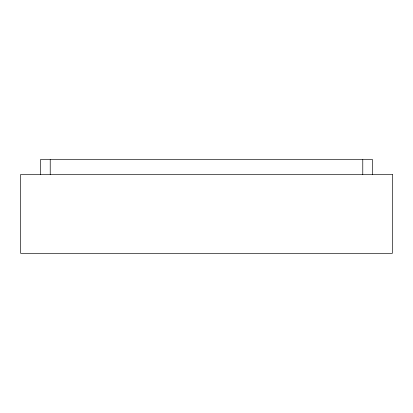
<?xml version="1.0" encoding="UTF-8"?>
<svg xmlns="http://www.w3.org/2000/svg" width="413" height="413" viewBox="0 0 413 413"><rect width="100%" height="100%" fill="white"/><g stroke="black" fill="none" stroke-linecap="round" stroke-linejoin="round"><path stroke-width="0.62" d="M372.629 174.456L372.629 159.666L40.371 159.666L40.371 174.456M362.774 159.666L362.774 174.456M50.226 159.666L50.226 174.456M392.35 174.456L20.65 174.456L20.65 253.334L392.35 253.334L392.35 174.456"/></g></svg>
